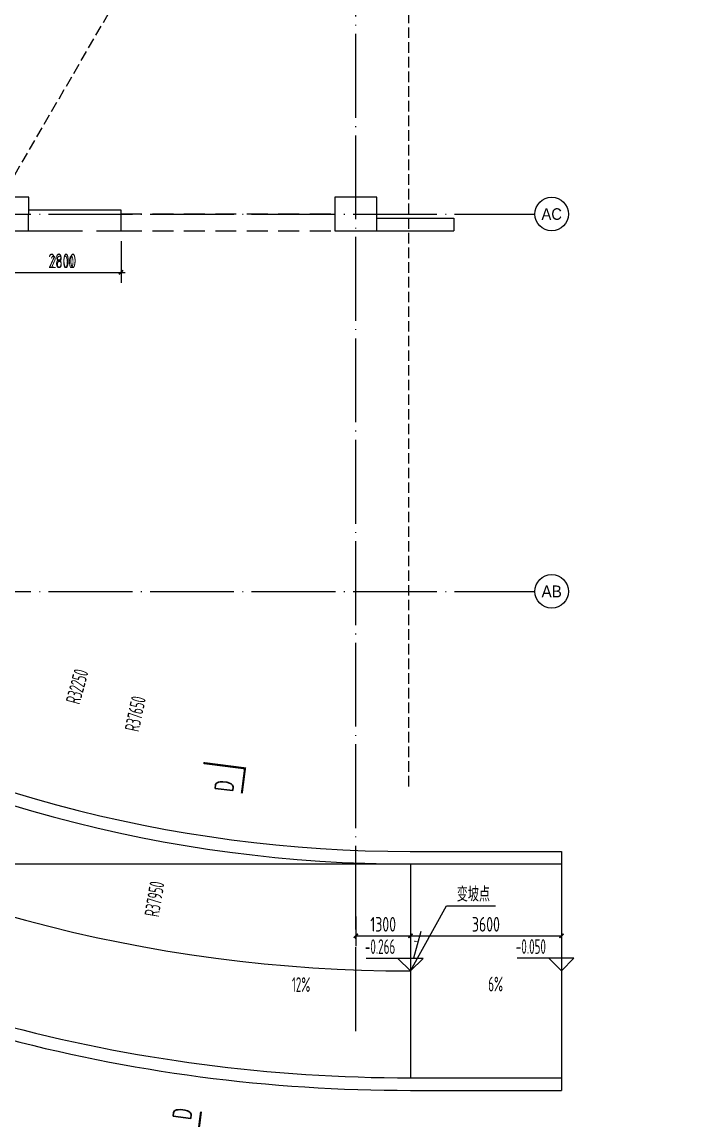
# Model space of a CAD drawing. Extents: x -351812 to 1760238, y -3195696 to 63241.
# Drawn here: x 450770 to 467055, y -1687353 to -1661164 of the extents above; entities that cross this region are included whole.
import ezdxf
from ezdxf.enums import TextEntityAlignment as Align

# ---------------------------------------------------------------- set-up
doc = ezdxf.new("R2010")
doc.units = 0
doc.header["$LTSCALE"] = 1000
doc.header["$MEASUREMENT"] = 0
for name, pattern in [('DASH', [0.35, 0.25, -0.1]), ('DASHED', [0.75, 0.5, -0.25]), ('DOTE', [2.42, 2, -0.2, 0.02, -0.2])]:
    doc.linetypes.add(name, pattern=pattern)
for name, color, linetype in [('01-标注_尺寸', 124, 'Continuous'), ('01-标注_标高', 200, 'Continuous'), ('01-标注_符号', 200, 'Continuous'), ('01-标注_轴线坐标', 132, 'Continuous'), ('02-TEXT_标注', 130, 'Continuous'), ('02-TEXT_轴号', 7, 'Continuous'), ('A-E_楼梯', 171, 'Continuous'), ('A_AXIS-轴线', 1, 'DOTE'), ('A_STR-砼墙', 51, 'Continuous'), ('A_STR-砼柱', 51, 'Continuous'), ('AXIS_TEXT', 7, 'Continuous'), ('BEAM', 4, 'DASHED'), ('car', 8, 'Continuous'), ('DIM', 3, 'Continuous')]:
    doc.layers.add(name, color=color, linetype=linetype)
doc.styles.add('_TCH_AXIS', font='')
doc.styles.add('_TCH_DIM', font='ROS1', dxfattribs={"width": 0.8, "bigfont": 'JD'})
doc.styles.add('_TCH_DIM_T3', font='ROS1', dxfattribs={"width": 0.8, "bigfont": 'JD'})
doc.styles.add('_TCH_LABEL', font='COMPLEX', dxfattribs={"bigfont": 'GBCBIG'})
doc.styles.add('COMPLEX', font='COMPLEX')
doc.styles.add('TSSD_Dimension', font='tssdeng.shx', dxfattribs={"width": 0.7, "bigfont": 'hztxt.shx'})
doc.styles.get('_TCH_AXIS').set_extended_font_data('FZXiHei I-Z08S')
doc.dimstyles.new('_TCH_ARCH&&100', dxfattribs={"dimtxt": 350, "dimasz": 100, "dimexe": 250, "dimexo": 300, "dimgap": 100, "dimtad": 1, "dimdec": 0, "dimzin": 0, "dimdsep": 46, "dimtxsty": '_TCH_DIM_T3', "dimblk": 'ARCHTICK', "dimcen": 0.09, "dimazin": 2, "dimtfac": 1, "dimtdec": 0, "dimtix": 1, "dimtmove": 2, "dimatfit": 3, "dimfxl": 1, "dimtolj": 1, "dimtzin": 0, "dimarcsym": 0})
doc.dimstyles.new('TSAN_50_100', dxfattribs={"dimtxt": 350, "dimasz": 100, "dimexe": 100, "dimexo": 250, "dimgap": 100, "dimtad": 2, "dimlfac": 0.5, "dimzin": 0, "dimdsep": 46, "dimtxsty": 'TSSD_Dimension', "dimblk": 'CLOSEDBLANK', "dimblk1": 'CLOSEDBLANK', "dimblk2": 'CLOSEDBLANK', "dimcen": 0, "dimdle": 100, "dimclrt": 7, "dimadec": 0, "dimazin": 0, "dimtfac": 1, "dimtdec": 0, "dimtix": 1, "dimtmove": 2, "dimatfit": 3, "dimldrblk": 'CLOSEDBLANK', "dimfxl": 1, "dimtolj": 1, "dimtzin": 0, "dimarcsym": 0})
doc.dimstyles.new('TSSD_100_100', dxfattribs={"dimtxt": 300, "dimasz": 100, "dimexe": 100, "dimexo": 250, "dimgap": 100, "dimtad": 1, "dimdec": 0, "dimzin": 0, "dimdsep": 46, "dimtxsty": 'TSSD_Dimension', "dimblk": 'ARCHTICK', "dimblk1": 'ARCHTICK', "dimblk2": 'ARCHTICK', "dimcen": 0, "dimdle": 100, "dimclrt": 7, "dimadec": 0, "dimazin": 0, "dimtfac": 1, "dimtdec": 0, "dimtix": 1, "dimtmove": 2, "dimatfit": 3, "dimfxl": 1, "dimtolj": 1, "dimtzin": 0, "dimarcsym": 0})

# ---------------------------------------------------------------- blocks, each defined once
blk = doc.blocks.new('_ClosedBlank')
at = {"color": 0}
blk.add_lwpolyline([(0, 0, 0, 0.658, 0), (-2.5, 0, 0.658, 0.658, 0)], format="xyseb", dxfattribs=at)
blk = doc.blocks.new('*D231')
at = {"layer": 'Defpoints', "color": 0, "transparency": 16777216}
for p in [(662275, -1615484), (659355, -1615724), (663898, -1616441), (660231, -1617603), (666712, -1629133)]:
    blk.add_point(p, dxfattribs=at)
at = {"layer": 'DIM', "color": 0, "lineweight": -2, "transparency": 16777216}
blk.add_line((663844, -1616197), (663588, -1615040), dxfattribs=at)
blk.add_arc((667720, -1633681), 18994, 102.8017, 114.6769, dxfattribs=at)
at = {"layer": 'DIM', "color": 0, "lineweight": -2, "transparency": 16777216, "xscale": 100, "yscale": 100, "zscale": 100}
for p, rotation in [((663609, -1615137), 12.65083856038413), ((659700, -1616464), 204.8277665480885)]:
    blk.add_blockref('_ClosedBlank', p, dxfattribs=dict(at, rotation=rotation))
blk = doc.blocks.new('*D232')
at = {"layer": 'Defpoints', "color": 0, "transparency": 16777216}
for p in [(659355, -1615724), (657265, -1617487), (660231, -1617603), (653938, -1621626), (662721, -1631210)]:
    blk.add_point(p, dxfattribs=at)
at = {"layer": 'DIM', "color": 0, "lineweight": -2, "transparency": 16777216}
blk.add_line((653769, -1621442), (652965, -1620564), dxfattribs=at)
blk.add_arc((670550, -1639755), 25929, 115.1996, 132.279, dxfattribs=at)
at = {"layer": 'DIM', "color": 0, "lineweight": -2, "transparency": 16777216, "xscale": 100, "yscale": 100, "zscale": 100}
for p, rotation in [((659600, -1616250), 25.08907469892054), ((653032, -1620637), 222.3895292375906)]:
    blk.add_blockref('_ClosedBlank', p, dxfattribs=dict(at, rotation=rotation))
blk = doc.blocks.new('_ArchTick')
at = {"color": 0, "linetype": 'ByBlock', "const_width": 0.4}
blk.add_lwpolyline([(-0.5, -0.5), (0.5, 0.5)], dxfattribs=at)
blk = doc.blocks.new('*D359')
at = {"layer": 'Defpoints', "color": 0, "transparency": 16777216}
for p in [(450331, -1666146), (453131, -1666146), (453131, -1667136)]:
    blk.add_point(p, dxfattribs=at)
at = {"layer": 'DIM', "color": 0, "lineweight": -2, "transparency": 16777216}
for p, q in [((450331, -1666396), (450331, -1667236)), ((453131, -1666396), (453131, -1667236)), ((450231, -1667136), (453231, -1667136))]:
    blk.add_line(p, q, dxfattribs=at)
at = {"layer": 'DIM', "color": 0, "lineweight": -2, "transparency": 16777216, "xscale": 100, "yscale": 100, "zscale": 100, "rotation": 180}
blk.add_blockref('_ArchTick', (450331, -1667136), dxfattribs=at)
at = {"layer": 'DIM', "color": 0, "lineweight": -2, "transparency": 16777216, "xscale": 100, "yscale": 100, "zscale": 100}
blk.add_blockref('_ArchTick', (453131, -1667136), dxfattribs=at)
at = {"layer": 'DIM', "color": 7, "transparency": 16777216, "insert": (451731, -1666886), "char_height": 300, "attachment_point": 5, "style": 'TSSD_Dimension'}
blk.add_mtext('\\A1;2800', dxfattribs=at)
blk = doc.blocks.new('_AXISO')
blk.add_circle((0, 0), 0.5)
at = {"layer": 'AXIS_TEXT', "style": 'COMPLEX', "width": 1.041667}
blk.add_attdef('A', text='', height=0.56, dxfattribs=at).set_placement((-0.25, -0.28), (0.25, -0.28), align=Align.FIT)
blk = doc.blocks.new('_FZHK')
blk.add_lwpolyline([(-0.5, -0.5), (0.5, -0.5), (0.5, 0.5), (-0.5, 0.5)], close=True)
blk = doc.blocks.new('*D292')
at = {"layer": '01-标注_尺寸', "color": 0, "lineweight": -2, "transparency": 16777216}
for p, q in [((458731, -1682501), (458731, -1683210)), ((460031, -1682501), (460031, -1683210)), ((458731, -1682960), (460031, -1682960))]:
    blk.add_line(p, q, dxfattribs=at)
at = {"layer": 'Defpoints', "color": 0, "transparency": 16777216}
for p in [(458731, -1682201), (460031, -1682201), (460031, -1682960)]:
    blk.add_point(p, dxfattribs=at)
at = {"layer": '01-标注_尺寸', "color": 0, "lineweight": -2, "transparency": 16777216, "xscale": 100, "yscale": 100, "zscale": 100, "rotation": 180}
blk.add_blockref('_ArchTick', (458731, -1682960), dxfattribs=at)
at = {"layer": '01-标注_尺寸', "color": 0, "lineweight": -2, "transparency": 16777216, "xscale": 100, "yscale": 100, "zscale": 100}
blk.add_blockref('_ArchTick', (460031, -1682960), dxfattribs=at)
at = {"layer": '01-标注_尺寸', "color": 0, "transparency": 16777216, "insert": (459381, -1682685), "char_height": 350, "attachment_point": 5, "style": '_TCH_DIM_T3'}
blk.add_mtext('\\A1;1300', dxfattribs=at)
blk = doc.blocks.new('*D293')
at = {"layer": '01-标注_尺寸', "color": 0, "lineweight": -2, "transparency": 16777216}
for p, q in [((460031, -1682501), (460031, -1683210)), ((463631, -1682501), (463631, -1683210)), ((460031, -1682960), (463631, -1682960))]:
    blk.add_line(p, q, dxfattribs=at)
at = {"layer": 'Defpoints', "color": 0, "transparency": 16777216}
for p in [(460031, -1682201), (463631, -1682201), (463631, -1682960)]:
    blk.add_point(p, dxfattribs=at)
at = {"layer": '01-标注_尺寸', "color": 0, "lineweight": -2, "transparency": 16777216, "xscale": 100, "yscale": 100, "zscale": 100, "rotation": 180}
blk.add_blockref('_ArchTick', (460031, -1682960), dxfattribs=at)
at = {"layer": '01-标注_尺寸', "color": 0, "lineweight": -2, "transparency": 16777216, "xscale": 100, "yscale": 100, "zscale": 100}
blk.add_blockref('_ArchTick', (463631, -1682960), dxfattribs=at)
at = {"layer": '01-标注_尺寸', "color": 0, "transparency": 16777216, "insert": (461831, -1682685), "char_height": 350, "attachment_point": 5, "style": '_TCH_DIM_T3'}
blk.add_mtext('\\A1;3600', dxfattribs=at)
blk = doc.blocks.new('*D301')
at = {"layer": '01-标注_尺寸', "color": 0, "lineweight": -2, "transparency": 16777216}
for p, q in [((450331, -1666446), (450331, -1667386)), ((453131, -1666446), (453131, -1667386)), ((450331, -1667136), (453131, -1667136))]:
    blk.add_line(p, q, dxfattribs=at)
at = {"layer": 'Defpoints', "color": 0, "transparency": 16777216}
for p in [(450331, -1666146), (453131, -1666146), (453131, -1667136)]:
    blk.add_point(p, dxfattribs=at)
at = {"layer": '01-标注_尺寸', "color": 0, "lineweight": -2, "transparency": 16777216, "xscale": 100, "yscale": 100, "zscale": 100, "rotation": 180}
blk.add_blockref('_ArchTick', (450331, -1667136), dxfattribs=at)
at = {"layer": '01-标注_尺寸', "color": 0, "lineweight": -2, "transparency": 16777216, "xscale": 100, "yscale": 100, "zscale": 100}
blk.add_blockref('_ArchTick', (453131, -1667136), dxfattribs=at)
at = {"layer": '01-标注_尺寸', "color": 0, "transparency": 16777216, "insert": (451731, -1666861), "char_height": 350, "attachment_point": 5, "style": '_TCH_DIM_T3'}
blk.add_mtext('\\A1;2800', dxfattribs=at)

msp = doc.modelspace()

# ---------------------------------------------------------------- linework, layer by layer
msp.add_line((441046.253, -1681234.443), (463630.587, -1681245.72))
at = {"layer": '01-标注_尺寸'}
msp.add_line((460115.406, -1683480.999), (460285.758, -1682848.864), dxfattribs=at)
for points in [[(459986.645, -1648696.854, 0, 0, 0), (445576.014, -1680481.554, 66, 0, 0), (445493.429, -1680663.707, 0, 0, 0)], [(459986.645, -1648696.843, 0, 0, 0), (449782.155, -1679394.074, 66, 0, 0), (449719.065, -1679583.862, 0, 0, 0)], [(459986.027, -1648699.137, 0, 0, 0), (451652.719, -1679643.215, 66, 0, 0), (451600.712, -1679836.335, 0, 0, 0)], [(459986.645, -1648696.843, 0, 0, 0), (452282.255, -1685344.664, 66, 0, 0), (452241.109, -1685540.386, 0, 0, 0)], [(459986.645, -1648696.843, 0, 0, 0), (453707.467, -1685919.842, 66, 0, 0), (453674.199, -1686117.056, 0, 0, 0)], [(460120.708, -1683090.788, 33, 0, 0), (460220.707, -1683090.253, 0, 0, 0)]]:
    msp.add_lwpolyline(points, format="xyseb", dxfattribs=at)
at = {"layer": '01-标注_标高'}
for p, q in [((460332.304, -1683497.415), (458975.742, -1683497.376)), ((460032.295, -1683797.407), (459732.304, -1683497.398)), ((460032.295, -1683797.407), (460332.304, -1683497.415)), ((463930.605, -1683495.716), (462574.043, -1683495.677)), ((463630.596, -1683795.707), (463330.605, -1683495.699)), ((463630.596, -1683795.707), (463930.605, -1683495.716))]:
    msp.add_line(p, q, dxfattribs=at)
at = {"layer": '01-标注_符号'}
for p, q in [((460031.985, -1683796.354), (460887.274, -1682247.308)), ((460887.274, -1682247.308), (462060.702, -1682247.308))]:
    msp.add_line(p, q, dxfattribs=at)
at = {"layer": '01-标注_符号', "const_width": 50}
for points in [[(455095.494, -1678838.518), (456087.384, -1678965.617), (456011.125, -1679560.751)], [(453970.158, -1687620.757), (454962.049, -1687747.856), (455038.308, -1687152.722)]]:
    msp.add_lwpolyline(points, dxfattribs=at)
at = {"layer": '01-标注_符号'}
for points in [[(457099.734, -1684110.065, 0, 0, 0), (456348.43, -1684020.23, 80, 0, 0), (456050.551, -1683984.612, 0, 0, 0)], [(461781.989, -1684110.065, 0, 0, 0), (461032.806, -1684110.065, 80, 0, 0), (460732.806, -1684110.065, 0, 0, 0)]]:
    msp.add_lwpolyline(points, format="xyseb", dxfattribs=at)
msp.add_arc((459986.645, -1648696.843), 35098.904, 239.7639404, 270.0717313, dxfattribs=at)
at = {"layer": '01-标注_轴线坐标'}
for p, q in [((461999.626, -1665745.72), (462999.626, -1665745.72)), ((461999.626, -1674745.72), (462999.626, -1674745.72))]:
    msp.add_line(p, q, dxfattribs=at)
at = {"layer": 'A-E_楼梯', "linetype": 'DASH'}
for p, q in [((442312.113, -1679020.827), (459986.645, -1648696.843)), ((459986.645, -1648696.843), (459986.645, -1679496.597)), ((459986.645, -1648696.843), (459986.645, -1679496.597))]:
    msp.add_line(p, q, dxfattribs=at)
at = {"layer": 'A_AXIS-轴线', "linetype": 'DOTE'}
for p, q in [((458730.586, -1685230.766), (458730.593, -1654186.134)), ((432044.464, -1665745.72), (462264.267, -1665745.72)), ((432044.461, -1674745.72), (462264.267, -1674745.72))]:
    msp.add_line(p, q, dxfattribs=at)
at = {"layer": 'A_STR-砼墙'}
for p, q in [((450929.437, -1665646.017), (452303.938, -1665645.862)), ((452303.977, -1665645.862), (453129.919, -1665645.862)), ((453129.919, -1665645.862), (453129.919, -1666145.862)), ((459229.233, -1665845.861), (461063.223, -1665845.861)), ((461063.223, -1665845.861), (461063.223, -1666145.861)), ((450929.078, -1666146.017), (452211.062, -1666145.872)), ((452543.422, -1666145.862), (453129.919, -1666145.862)), ((458629.667, -1666145.861), (461063.223, -1666145.861)), ((460030.587, -1680945.72), (463630.587, -1680945.72)), ((460030.587, -1681245.72), (463630.587, -1681245.72)), ((460030.587, -1686345.72), (463630.587, -1686345.72)), ((460030.587, -1686645.72), (463630.587, -1686645.72))]:
    msp.add_line(p, q, dxfattribs=at)
for radius in [32248.904, 32548.904, 37648.904, 37948.904]:
    msp.add_arc((459986.645, -1648696.843), radius, 239.7639404, 270.0717313, dxfattribs=at)
at = {"layer": 'BEAM'}
for p, q in [((453129.919, -1665743.238), (458230.201, -1665743.238)), ((453129.919, -1666145.862), (458229.915, -1666143.796))]:
    msp.add_line(p, q, dxfattribs=at)
at = {"layer": 'car', "color": 6}
for p, q in [((463630.587, -1680945.72), (463630.587, -1686645.72)), ((460030.587, -1681245.72), (460030.587, -1686345.72))]:
    msp.add_line(p, q, dxfattribs=at)

# ---------------------------------------------------------------- block references
at = {"layer": '01-标注_轴线坐标'}
ref = msp.add_blockref('_AXISO', (463399.626, -1665745.72), dxfattribs=dict(at, xscale=800, yscale=800, zscale=800))
ref.add_attrib('A', 'AC', dxfattribs={"layer": '02-TEXT_轴号', "height": 276.4191, "style": '_TCH_AXIS'}).set_placement((463156.114, -1665883.929), (463643.138, -1665883.929), align=Align.FIT)
ref = msp.add_blockref('_AXISO', (463399.626, -1674745.72), dxfattribs=dict(at, xscale=800, yscale=800, zscale=800))
ref.add_attrib('A', 'AB', dxfattribs={"layer": '02-TEXT_轴号', "height": 282.1678, "style": '_TCH_AXIS'}).set_placement((463157.768, -1674886.804), (463641.484, -1674886.804), align=Align.FIT)
at = {"layer": 'A_STR-砼柱'}
for p, xscale, yscale, zscale, rotation in [((450429.868, -1665743.052), 806.0440107566598, 998.999999990454, 998.9999999904226, 269.9588719610588), ((458729.753, -1665743.594), 801.1173475710234, 999.1050972840749, 999.1050972840594, 269.9591373269504)]:
    msp.add_blockref('_FZHK', p, dxfattribs=dict(at, xscale=xscale, yscale=yscale, zscale=zscale, rotation=rotation))

# ---------------------------------------------------------------- texts
at = {"layer": '01-标注_尺寸', "style": '_TCH_DIM', "width": 0.64}
for s, rotation, p in [('R32250', 74.9276965, (452146.612, -1677456.797)), ('R37650', 78.1277218, (453557.462, -1678108.22)), ('R37950', 80.4248739, (454031.542, -1682523.085))]:
    msp.add_text(s, height=350, rotation=rotation, dxfattribs=at).set_placement(p)
at = {"layer": '02-TEXT_标注'}
for s, height, rotation, style, width, p in [('D', 425, 82.6980424, '_TCH_LABEL', 0.705882, (455787.373, -1679547.585)), ('-0.266', 350, 359.9983269, '_TCH_DIM', 0.64, (458945.745, -1683392.375)), ('-0.050', 350, 359.9983269, '_TCH_DIM', 0.64, (462544.046, -1683390.676)), ('D', 425, 82.6980424, '_TCH_LABEL', 0.705882, (454785.783, -1687364.104))]:
    msp.add_text(s, height=height, rotation=rotation, dxfattribs=dict(at, style=style, width=width)).set_placement(p)
at = {"layer": '02-TEXT_标注', "style": '_TCH_DIM'}
for s, height, width, p in [('变坡点', 347.2868, 0.8, (461137.408, -1682142.308)), ('6%', 350, 0.64, (461886.989, -1684285.065)), ('12%', 350, 0.64, (457203.992, -1684297.531))]:
    msp.add_text(s, height=height, dxfattribs=dict(at, width=width)).set_placement(p)

# ---------------------------------------------------------------- dimensions: what is measured, and where the dimension line sits
at = {"layer": '01-标注_尺寸'}
for p1, p2, distance, picture, middle in [((450330.59, -1666145.871), (453130.919, -1666145.872), -990.128, '*D301', (451730.755, -1666861.001)), ((458730.587, -1682200.512), (460030.587, -1682200.512), -759.81, '*D292', (459380.587, -1682685.321)), ((460030.587, -1682200.512), (463630.587, -1682200.512), -759.81, '*D293', (461830.587, -1682685.321))]:
    dim = msp.add_aligned_dim(p1=p1, p2=p2, distance=distance, dimstyle='_TCH_ARCH&&100', dxfattribs=at)
    dim.commit()
    dim.dimension.update_dxf_attribs({"geometry": picture, "text_midpoint": middle})
at = {"layer": 'DIM'}
for base, line1, picture, middle in [((662275.095, -1615484.171), ((666712.052, -1629132.592), (663898.334, -1616440.744)), '*D231', (108173.23, -1742611.821)), ((657265.378, -1617486.66), ((653937.829, -1621625.858), (662720.504, -1631210.461)), '*D232', (-351811.952, -1710113.804))]:
    dim = msp.add_angular_dim_2l(base=base, line1=line1, line2=((660230.569, -1617603.368), (659355.051, -1615723.981)), text=' ', dimstyle='TSAN_50_100', dxfattribs=at)
    dim.commit()
    dim.dimension.update_dxf_attribs({"geometry": picture, "text_midpoint": middle})
dim = msp.add_aligned_dim(p1=(450330.59, -1666145.871), p2=(453130.919, -1666145.872), distance=-990.128, dimstyle='TSSD_100_100', dxfattribs=at)
dim.commit()
dim.dimension.update_dxf_attribs({"geometry": '*D359', "text_midpoint": (451730.755, -1666886.001)})

doc.saveas('drawing.dxf')
